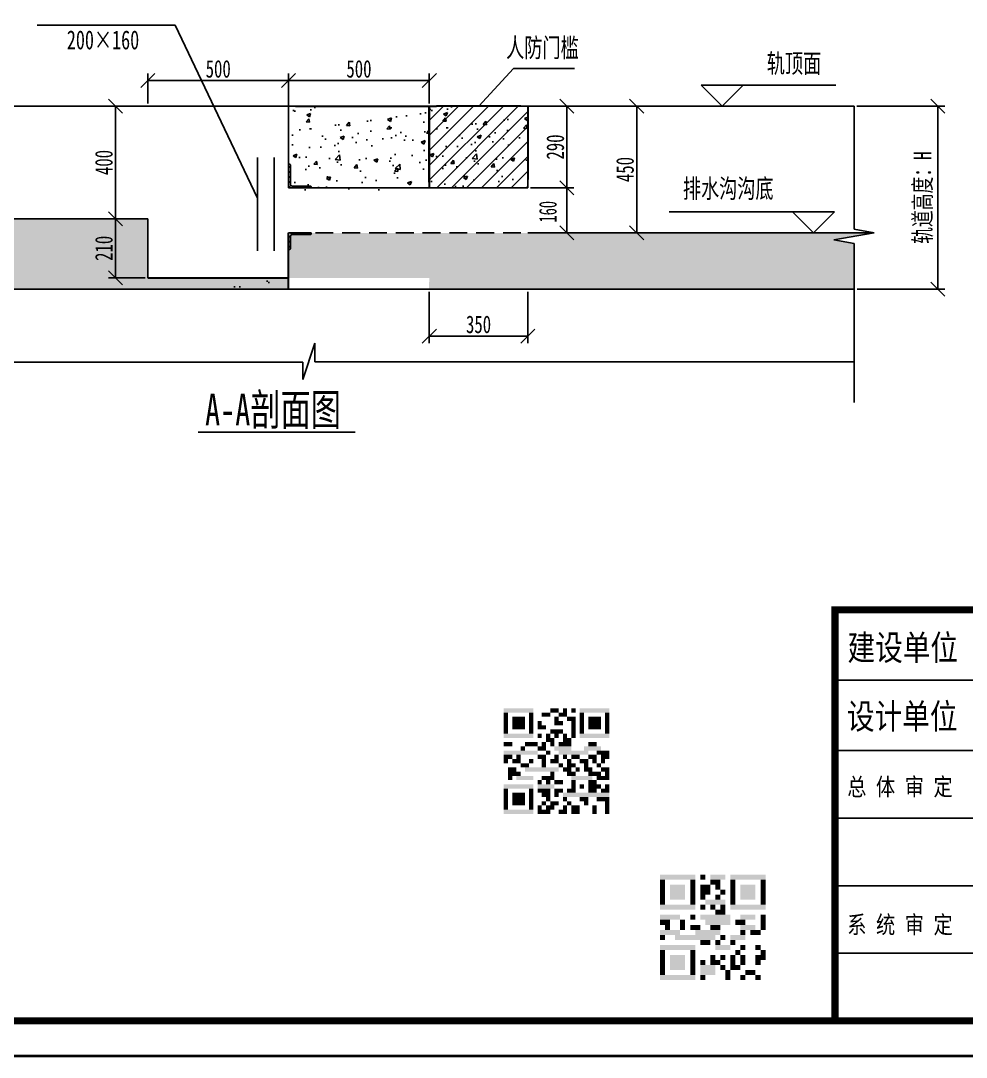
# Model space of a CAD drawing. Header units: inches. Extents: x 536665 to 586219, y -13730 to -6296.
# Drawn here: x 578197 to 581556, y -13730 to -10047 of the extents above; entities that cross this region are included whole.
import ezdxf
from ezdxf.enums import TextEntityAlignment as Align

# ---------------------------------------------------------------- set-up
doc = ezdxf.new("R2010")
doc.units = ezdxf.units.IN
doc.header["$MEASUREMENT"] = 0
doc.header["$PDSIZE"] = -20
doc.linetypes.add('HIDDEN', pattern=[9.525, 6.35, -3.175])
doc.layers.get('DEFPOINTS').update_dxf_attribs({"color": 250})
for name, color, linetype in [('ASDIM0', 7, 'Continuous'), ('DIM_IDEN', 3, 'Continuous'), ('GesoftDrawFrameFrameBlockLayer', 7, 'Continuous'), ('GesoftDrawFrameInLineLayer', 85, 'Continuous'), ('GesoftDrawFrameOutLineLayer', 180, 'Continuous'), ('GesoftDrawFrameTitleLayer', 7, 'Continuous'), ('Hatch', 252, 'Continuous'), ('Main', 4, 'Continuous'), ('Parts', 7, 'Continuous'), ('PUB_TEXT', 7, 'Continuous'), ('尺寸标注', 7, 'Continuous'), ('文字说明', 7, 'Continuous')]:
    doc.layers.add(name, color=color, linetype=linetype)
doc.styles.add('HZ', font='SimSun.ttf', dxfattribs={"width": 0.7})
doc.styles.add('图标注', font='SimSun.ttf', dxfattribs={"width": 0.7})
doc.styles.add('宋体样式', font='SimSun.ttf', dxfattribs={"width": 0.8})
doc.styles.add('宋体样式宽度0.7', font='SimSun.ttf', dxfattribs={"width": 0.7})
doc.styles.add('条形码', font='BC_C39.FBC', dxfattribs={"height": 11})
doc.dimstyles.new('尺寸标注', dxfattribs={"dimtxt": 62.5, "dimasz": 50, "dimexe": 25, "dimexo": 10, "dimgap": 10, "dimtad": 1, "dimdec": 0, "dimzin": 0, "dimdsep": 46, "dimtxsty": 'HZ', "dimblk": 'OBLIQUE', "dimcen": 0.09, "dimclrt": 7, "dimazin": 2, "dimtfac": 1, "dimtdec": 0, "dimtix": 1, "dimtmove": 1, "dimatfit": 3, "dimfxl": 0, "dimtolj": 1, "dimtzin": 0, "dimarcsym": 0})
pattern_1 = [(50, (629276.26, -5268.76), (143.45204, -12.55043), [15, -165]), (355, (629276.26, -5268.76), (-27.75027, 150.43843), [12, -132]), (100.45144, (629288.22, -5269.8), (115.70177, 137.888), [12.74804, -140.22842]), (46.1842, (629276.26, -5228.76), (213.44827, -33.10386), [22.5, -247.5]), (96.63564, (629294.05, -5231.51), (186.9324, 194.8237), [19.1221, -210.34275]), (351.18416, (629276.26, -5228.76), (186.9324, 194.8237), [18, -198]), (21, (629296.26, -5238.76), (119.3814, -80.52378), [15, -165]), (326, (629296.26, -5238.76), (48.66307, 145.03), [12, -132]), (71.45144, (629306.21, -5245.47), (168.04448, 64.50623), [12.74804, -140.22842]), (37.5, (629276.26, -5268.755), (2.43197, 66.57877), [0, -130.4, 0, -134, 0, -132.5]), (7.5, (629276.26, -5268.755), (52.61391, 78.88234), [0, -76.4, 0, -127.4, 0, -50.5]), (327.5, (629231.66, -5268.755), (106.76449, -4.510974), [0, -50, 0, -156, 0, -207]), (317.5, (629211.66, -5268.755), (116.63723, 20.021), [0, -65, 0, -103.6, 0, -147])]

# ---------------------------------------------------------------- blocks, each defined once
blk = doc.blocks.new('_OBLIQUE')
at = {"color": 0, "linetype": 'ByBlock'}
blk.add_line((-0.5, -0.5), (0.5, 0.5), dxfattribs=at)
blk = doc.blocks.new('*D59')
at = {"layer": 'DEFPOINTS', "color": 0, "transparency": 16777216}
for p in [(579648.3, -11001), (579998.3, -11001), (579998.3, -11167.7)]:
    blk.add_point(p, dxfattribs=at)
at = {"layer": '尺寸标注', "color": 0, "lineweight": -2, "transparency": 16777216}
for p, q in [((579648.3, -11011), (579648.3, -11192.7)), ((579998.3, -11011), (579998.3, -11192.7)), ((579648.3, -11167.7), (579998.3, -11167.7))]:
    blk.add_line(p, q, dxfattribs=at)
at = {"layer": '尺寸标注', "color": 0, "lineweight": -2, "transparency": 16777216, "xscale": 50, "yscale": 50, "zscale": 50, "rotation": 180}
blk.add_blockref('_OBLIQUE', (579648.3, -11167.7), dxfattribs=at)
at = {"layer": '尺寸标注', "color": 0, "lineweight": -2, "transparency": 16777216, "xscale": 50, "yscale": 50, "zscale": 50}
blk.add_blockref('_OBLIQUE', (579998.3, -11167.7), dxfattribs=at)
at = {"layer": '尺寸标注', "color": 7, "transparency": 16777216, "insert": (579823.3, -11126.4), "char_height": 62.5, "attachment_point": 5, "style": 'HZ'}
blk.add_mtext('\\A1;350', dxfattribs=at)
blk = doc.blocks.new('*D60')
at = {"layer": 'DEFPOINTS', "color": 0, "transparency": 16777216}
for p in [(578533.5, -10351), (578551.1, -10351), (578551.1, -10751)]:
    blk.add_point(p, dxfattribs=at)
at = {"layer": '尺寸标注', "color": 0, "lineweight": -2, "transparency": 16777216}
for p, q in [((578541.1, -10351), (578508.5, -10351)), ((578533.5, -10751), (578533.5, -10351)), ((578541.1, -10751), (578508.5, -10751))]:
    blk.add_line(p, q, dxfattribs=at)
at = {"layer": '尺寸标注', "color": 0, "lineweight": -2, "transparency": 16777216, "xscale": 50, "yscale": 50, "zscale": 50}
for p, rotation in [((578533.5, -10351), 90), ((578533.5, -10751), 270)]:
    blk.add_blockref('_OBLIQUE', p, dxfattribs=dict(at, rotation=rotation))
at = {"layer": '尺寸标注', "color": 7, "transparency": 16777216, "insert": (578492.2, -10551), "char_height": 62.5, "attachment_point": 5, "rotation": 90, "style": 'HZ'}
blk.add_mtext('\\A1;400', dxfattribs=at)
blk = doc.blocks.new('*D49')
at = {"layer": 'DEFPOINTS', "color": 0, "transparency": 16777216}
for p in [(578533.5, -10751), (578648.3, -10751), (578648.3, -10961)]:
    blk.add_point(p, dxfattribs=at)
at = {"layer": '尺寸标注', "color": 0, "lineweight": -2, "transparency": 16777216}
for p, q in [((578638.3, -10751), (578508.5, -10751)), ((578533.5, -10961), (578533.5, -10751)), ((578638.3, -10961), (578508.5, -10961))]:
    blk.add_line(p, q, dxfattribs=at)
at = {"layer": '尺寸标注', "color": 0, "lineweight": -2, "transparency": 16777216, "xscale": 50, "yscale": 50, "zscale": 50}
for p, rotation in [((578533.5, -10751), 90), ((578533.5, -10961), 270)]:
    blk.add_blockref('_OBLIQUE', p, dxfattribs=dict(at, rotation=rotation))
at = {"layer": '尺寸标注', "color": 7, "transparency": 16777216, "insert": (578492.2, -10856), "char_height": 62.5, "attachment_point": 5, "rotation": 90, "style": 'HZ'}
blk.add_mtext('\\A1;210', dxfattribs=at)
blk = doc.blocks.new('*D71')
at = {"layer": 'DEFPOINTS', "color": 0, "transparency": 16777216}
for p in [(580267.3, -10351), (580267.3, -10801), (580385.2, -10801)]:
    blk.add_point(p, dxfattribs=at)
at = {"layer": '尺寸标注', "color": 0, "lineweight": -2, "transparency": 16777216}
for p, q in [((580277.3, -10351), (580410.2, -10351)), ((580385.2, -10351), (580385.2, -10801)), ((580277.3, -10801), (580410.2, -10801))]:
    blk.add_line(p, q, dxfattribs=at)
at = {"layer": '尺寸标注', "color": 0, "lineweight": -2, "transparency": 16777216, "xscale": 50, "yscale": 50, "zscale": 50}
for p, rotation in [((580385.2, -10351), 90), ((580385.2, -10801), 270)]:
    blk.add_blockref('_OBLIQUE', p, dxfattribs=dict(at, rotation=rotation))
at = {"layer": '尺寸标注', "color": 7, "transparency": 16777216, "insert": (580343.9, -10576), "char_height": 62.5, "attachment_point": 5, "rotation": 90, "style": 'HZ'}
blk.add_mtext('\\A1;450', dxfattribs=at)
blk = doc.blocks.new('*D72')
at = {"layer": 'DEFPOINTS', "color": 0, "transparency": 16777216}
for p in [(579998.3, -10351), (580137.4, -10351), (579998.3, -10641)]:
    blk.add_point(p, dxfattribs=at)
at = {"layer": '尺寸标注', "color": 0, "lineweight": -2, "transparency": 16777216}
for p, q in [((580008.3, -10351), (580162.4, -10351)), ((580137.4, -10641), (580137.4, -10351)), ((580008.3, -10641), (580162.4, -10641))]:
    blk.add_line(p, q, dxfattribs=at)
at = {"layer": '尺寸标注', "color": 0, "lineweight": -2, "transparency": 16777216, "xscale": 50, "yscale": 50, "zscale": 50}
for p, rotation in [((580137.4, -10351), 90), ((580137.4, -10641), 270)]:
    blk.add_blockref('_OBLIQUE', p, dxfattribs=dict(at, rotation=rotation))
at = {"layer": '尺寸标注', "color": 7, "transparency": 16777216, "insert": (580096.1, -10496), "char_height": 62.5, "attachment_point": 5, "rotation": 90, "style": 'HZ'}
blk.add_mtext('\\A1;290', dxfattribs=at)
blk = doc.blocks.new('*D73')
at = {"layer": 'DEFPOINTS', "color": 0, "transparency": 16777216}
for p in [(579998.3, -10641), (579998.3, -10801), (580137.4, -10801)]:
    blk.add_point(p, dxfattribs=at)
at = {"layer": '尺寸标注', "color": 0, "lineweight": -2, "transparency": 16777216}
for p, q in [((580008.3, -10641), (580162.4, -10641)), ((580137.4, -10641), (580137.4, -10801)), ((580008.3, -10801), (580162.4, -10801))]:
    blk.add_line(p, q, dxfattribs=at)
at = {"layer": '尺寸标注', "color": 0, "lineweight": -2, "transparency": 16777216, "xscale": 50, "yscale": 50, "zscale": 50}
for p, rotation in [((580137.4, -10641), 90), ((580137.4, -10801), 270)]:
    blk.add_blockref('_OBLIQUE', p, dxfattribs=dict(at, rotation=rotation))
at = {"layer": '尺寸标注', "color": 7, "transparency": 16777216, "insert": (580069.8, -10726), "char_height": 62.5, "attachment_point": 5, "rotation": 90, "style": 'HZ'}
blk.add_mtext('\\A1;{\\W0.6;160}', dxfattribs=at)
blk = doc.blocks.new('*D74')
at = {"layer": 'DEFPOINTS', "color": 0, "transparency": 16777216}
for p in [(581157.6, -10351), (581158.3, -11001), (581455.5, -11001)]:
    blk.add_point(p, dxfattribs=at)
at = {"layer": '尺寸标注', "color": 0, "lineweight": -2, "transparency": 16777216}
for p, q in [((581167.6, -10351), (581480.5, -10351)), ((581455.5, -10351), (581455.5, -11001)), ((581168.3, -11001), (581480.5, -11001))]:
    blk.add_line(p, q, dxfattribs=at)
at = {"layer": '尺寸标注', "color": 0, "lineweight": -2, "transparency": 16777216, "xscale": 50, "yscale": 50, "zscale": 50}
for p, rotation in [((581455.5, -10351), 90), ((581455.5, -11001), 270)]:
    blk.add_blockref('_OBLIQUE', p, dxfattribs=dict(at, rotation=rotation))
at = {"layer": '尺寸标注', "color": 7, "transparency": 16777216, "insert": (581404.1, -10676), "char_height": 62.5, "attachment_point": 5, "rotation": 90, "style": 'HZ'}
blk.add_mtext('\\A1;轨道高度：H', dxfattribs=at)
blk = doc.blocks.new('0_d99ac5e330684673bdd85ff840ac973b')
at = {"layer": 'GesoftDrawFrameInLineLayer', "color": 0, "const_width": 1}
blk.add_lwpolyline([(0, 0), (0, 287), (-390, 287), (-390, 0), (0, 0)], dxfattribs=at)
at = {"layer": 'GesoftDrawFrameOutLineLayer', "color": 0, "const_width": 0.35}
blk.add_lwpolyline([(5, -5), (5, 292), (-415, 292), (-415, -5), (5, -5)], dxfattribs=at)
blk = doc.blocks.new('GESOFT00000000NEW_049a35bf7f0736cc4250df00ece10f93_d99ac5e330684673bdd85ff840ac973b_2e1cf7a908f61d0b50dc33cccab90907')
at = {"color": 0}
for points in [[(-247.07, 44.41), (-242.87, 44.41), (-247.07, 43.81), (-242.87, 43.81)], [(-240.47, 44.41), (-239.27, 44.41), (-240.47, 43.81), (-239.27, 43.81)], [(-238.67, 44.41), (-238.07, 44.41), (-238.67, 43.81), (-238.07, 43.81)], [(-237.47, 44.41), (-236.87, 44.41), (-237.47, 43.81), (-236.87, 43.81)], [(-236.27, 44.41), (-232.07, 44.41), (-236.27, 43.81), (-232.07, 43.81)], [(-247.07, 43.81), (-246.47, 43.81), (-247.07, 43.21), (-246.47, 43.21)], [(-247.07, 43.21), (-246.47, 43.21), (-247.07, 42.61), (-246.47, 42.61)], [(-245.87, 43.21), (-244.07, 43.21), (-245.87, 42.61), (-244.07, 42.61)], [(-243.47, 43.81), (-242.87, 43.81), (-243.47, 43.21), (-242.87, 43.21)], [(-243.47, 43.21), (-242.87, 43.21), (-243.47, 42.61), (-242.87, 42.61)], [(-241.67, 43.81), (-240.47, 43.81), (-241.67, 43.21), (-240.47, 43.21)], [(-239.87, 43.21), (-239.27, 43.21), (-239.87, 42.61), (-239.27, 42.61)], [(-239.27, 43.81), (-238.07, 43.81), (-239.27, 43.21), (-238.07, 43.21)], [(-238.07, 43.21), (-236.87, 43.21), (-238.07, 42.61), (-236.87, 42.61)], [(-236.27, 43.81), (-235.67, 43.81), (-236.27, 43.21), (-235.67, 43.21)], [(-236.27, 43.21), (-235.67, 43.21), (-236.27, 42.61), (-235.67, 42.61)], [(-235.07, 43.21), (-233.27, 43.21), (-235.07, 42.61), (-233.27, 42.61)], [(-232.67, 43.81), (-232.07, 43.81), (-232.67, 43.21), (-232.07, 43.21)], [(-232.67, 43.21), (-232.07, 43.21), (-232.67, 42.61), (-232.07, 42.61)], [(-247.07, 42.61), (-246.47, 42.61), (-247.07, 42.01), (-246.47, 42.01)], [(-247.07, 42.01), (-246.47, 42.01), (-247.07, 41.41), (-246.47, 41.41)], [(-247.07, 41.41), (-246.47, 41.41), (-247.07, 40.81), (-246.47, 40.81)], [(-245.87, 42.61), (-244.07, 42.61), (-245.87, 42.01), (-244.07, 42.01)], [(-245.87, 42.01), (-244.07, 42.01), (-245.87, 41.41), (-244.07, 41.41)], [(-243.47, 42.61), (-242.87, 42.61), (-243.47, 42.01), (-242.87, 42.01)], [(-243.47, 42.01), (-242.87, 42.01), (-243.47, 41.41), (-242.87, 41.41)], [(-243.47, 41.41), (-242.87, 41.41), (-243.47, 40.81), (-242.87, 40.81)], [(-242.27, 42.61), (-241.67, 42.61), (-242.27, 42.01), (-241.67, 42.01)], [(-242.27, 42.01), (-241.07, 42.01), (-242.27, 41.41), (-241.07, 41.41)], [(-240.47, 41.41), (-238.67, 41.41), (-240.47, 40.81), (-238.67, 40.81)], [(-239.87, 42.61), (-238.67, 42.61), (-239.87, 42.01), (-238.67, 42.01)], [(-237.47, 42.61), (-236.87, 42.61), (-237.47, 42.01), (-236.87, 42.01)], [(-237.47, 42.01), (-236.87, 42.01), (-237.47, 41.41), (-236.87, 41.41)], [(-237.47, 41.41), (-236.87, 41.41), (-237.47, 40.81), (-236.87, 40.81)], [(-236.27, 42.61), (-235.67, 42.61), (-236.27, 42.01), (-235.67, 42.01)], [(-236.27, 42.01), (-235.67, 42.01), (-236.27, 41.41), (-235.67, 41.41)], [(-236.27, 41.41), (-235.67, 41.41), (-236.27, 40.81), (-235.67, 40.81)], [(-235.07, 42.61), (-233.27, 42.61), (-235.07, 42.01), (-233.27, 42.01)], [(-235.07, 42.01), (-233.27, 42.01), (-235.07, 41.41), (-233.27, 41.41)], [(-232.67, 42.61), (-232.07, 42.61), (-232.67, 42.01), (-232.07, 42.01)], [(-232.67, 42.01), (-232.07, 42.01), (-232.67, 41.41), (-232.07, 41.41)], [(-232.67, 41.41), (-232.07, 41.41), (-232.67, 40.81), (-232.07, 40.81)], [(-247.07, 40.81), (-242.87, 40.81), (-247.07, 40.21), (-242.87, 40.21)], [(-242.27, 40.81), (-241.67, 40.81), (-242.27, 40.21), (-241.67, 40.21)], [(-241.07, 40.81), (-240.47, 40.81), (-241.07, 40.21), (-240.47, 40.21)], [(-241.07, 40.21), (-239.87, 40.21), (-241.07, 39.61), (-239.87, 39.61)], [(-239.87, 40.81), (-239.27, 40.81), (-239.87, 40.21), (-239.27, 40.21)], [(-238.67, 40.81), (-238.07, 40.81), (-238.67, 40.21), (-238.07, 40.21)], [(-238.67, 40.21), (-237.47, 40.21), (-238.67, 39.61), (-237.47, 39.61)], [(-237.47, 40.81), (-236.87, 40.81), (-237.47, 40.21), (-236.87, 40.21)], [(-236.27, 40.81), (-232.07, 40.81), (-236.27, 40.21), (-232.07, 40.21)], [(-247.07, 39.61), (-245.87, 39.61), (-247.07, 39.01), (-245.87, 39.01)], [(-247.07, 38.41), (-242.27, 38.41), (-247.07, 37.81), (-242.27, 37.81)], [(-244.67, 39.01), (-244.07, 39.01), (-244.67, 38.41), (-244.07, 38.41)], [(-244.07, 39.61), (-242.27, 39.61), (-244.07, 39.01), (-242.27, 39.01)], [(-242.27, 39.01), (-241.07, 39.01), (-242.27, 38.41), (-241.07, 38.41)], [(-241.67, 39.61), (-241.07, 39.61), (-241.67, 39.01), (-241.07, 39.01)], [(-241.07, 38.41), (-240.47, 38.41), (-241.07, 37.81), (-240.47, 37.81)], [(-240.47, 39.61), (-239.87, 39.61), (-240.47, 39.01), (-239.87, 39.01)], [(-239.87, 39.01), (-237.47, 39.01), (-239.87, 38.41), (-237.47, 38.41)], [(-239.27, 39.61), (-237.47, 39.61), (-239.27, 39.01), (-237.47, 39.01)], [(-239.27, 38.41), (-235.07, 38.41), (-239.27, 37.81), (-235.07, 37.81)], [(-235.67, 39.01), (-233.27, 39.01), (-235.67, 38.41), (-233.27, 38.41)], [(-235.07, 39.61), (-233.87, 39.61), (-235.07, 39.01), (-233.87, 39.01)], [(-233.87, 38.41), (-232.07, 38.41), (-233.87, 37.81), (-232.07, 37.81)], [(-247.07, 37.81), (-245.87, 37.81), (-247.07, 37.21), (-245.87, 37.21)], [(-247.07, 37.21), (-246.47, 37.21), (-247.07, 36.61), (-246.47, 36.61)], [(-245.87, 37.21), (-244.67, 37.21), (-245.87, 36.61), (-244.67, 36.61)], [(-245.27, 37.81), (-244.67, 37.81), (-245.27, 37.21), (-244.67, 37.21)], [(-243.47, 37.21), (-242.87, 37.21), (-243.47, 36.61), (-242.87, 36.61)], [(-242.27, 37.81), (-241.07, 37.81), (-242.27, 37.21), (-241.07, 37.21)], [(-241.67, 37.21), (-241.07, 37.21), (-241.67, 36.61), (-241.07, 36.61)], [(-240.47, 37.21), (-239.27, 37.21), (-240.47, 36.61), (-239.27, 36.61)], [(-239.87, 37.81), (-239.27, 37.81), (-239.87, 37.21), (-239.27, 37.21)], [(-238.67, 37.81), (-238.07, 37.81), (-238.67, 37.21), (-238.07, 37.21)], [(-238.07, 37.21), (-237.47, 37.21), (-238.07, 36.61), (-237.47, 36.61)], [(-237.47, 37.81), (-236.27, 37.81), (-237.47, 37.21), (-236.27, 37.21)], [(-236.27, 37.21), (-235.07, 37.21), (-236.27, 36.61), (-235.07, 36.61)], [(-235.07, 37.81), (-233.87, 37.81), (-235.07, 37.21), (-233.87, 37.21)], [(-234.47, 37.21), (-233.87, 37.21), (-234.47, 36.61), (-233.87, 36.61)], [(-233.27, 37.81), (-232.07, 37.81), (-233.27, 37.21), (-232.07, 37.21)], [(-233.27, 37.21), (-232.67, 37.21), (-233.27, 36.61), (-232.67, 36.61)], [(-246.47, 36.01), (-245.27, 36.01), (-246.47, 35.41), (-245.27, 35.41)], [(-246.47, 35.41), (-244.67, 35.41), (-246.47, 34.81), (-244.67, 34.81)], [(-244.67, 36.61), (-243.47, 36.61), (-244.67, 36.01), (-243.47, 36.01)], [(-244.07, 36.01), (-239.27, 36.01), (-244.07, 35.41), (-239.27, 35.41)], [(-241.67, 36.61), (-241.07, 36.61), (-241.67, 36.01), (-241.07, 36.01)], [(-240.47, 35.41), (-239.87, 35.41), (-240.47, 34.81), (-239.87, 34.81)], [(-239.27, 36.61), (-238.67, 36.61), (-239.27, 36.01), (-238.67, 36.01)], [(-238.67, 36.01), (-237.47, 36.01), (-238.67, 35.41), (-237.47, 35.41)], [(-238.07, 36.61), (-236.87, 36.61), (-238.07, 36.01), (-236.87, 36.01)], [(-238.07, 35.41), (-236.87, 35.41), (-238.07, 34.81), (-236.87, 34.81)], [(-236.87, 36.01), (-236.27, 36.01), (-236.87, 35.41), (-236.27, 35.41)], [(-235.67, 36.61), (-235.07, 36.61), (-235.67, 36.01), (-235.07, 36.01)], [(-235.67, 36.01), (-234.47, 36.01), (-235.67, 35.41), (-234.47, 35.41)], [(-235.07, 35.41), (-233.27, 35.41), (-235.07, 34.81), (-233.27, 34.81)], [(-233.87, 36.61), (-233.27, 36.61), (-233.87, 36.01), (-233.27, 36.01)], [(-233.27, 36.01), (-232.07, 36.01), (-233.27, 35.41), (-232.07, 35.41)], [(-232.67, 35.41), (-232.07, 35.41), (-232.67, 34.81), (-232.07, 34.81)], [(-246.47, 34.81), (-245.87, 34.81), (-246.47, 34.21), (-245.87, 34.21)], [(-245.27, 34.81), (-242.87, 34.81), (-245.27, 34.21), (-242.87, 34.21)], [(-242.27, 34.21), (-241.67, 34.21), (-242.27, 33.61), (-241.67, 33.61)], [(-241.67, 34.81), (-239.87, 34.81), (-241.67, 34.21), (-239.87, 34.21)], [(-241.07, 34.21), (-240.47, 34.21), (-241.07, 33.61), (-240.47, 33.61)], [(-239.87, 34.21), (-238.67, 34.21), (-239.87, 33.61), (-238.67, 33.61)], [(-237.47, 34.81), (-234.47, 34.81), (-237.47, 34.21), (-234.47, 34.21)], [(-237.47, 34.21), (-236.87, 34.21), (-237.47, 33.61), (-236.87, 33.61)], [(-235.07, 34.21), (-233.87, 34.21), (-235.07, 33.61), (-233.87, 33.61)], [(-233.87, 34.81), (-232.07, 34.81), (-233.87, 34.21), (-232.07, 34.21)], [(-247.07, 33.61), (-242.87, 33.61), (-247.07, 33.01), (-242.87, 33.01)], [(-247.07, 33.01), (-246.47, 33.01), (-247.07, 32.41), (-246.47, 32.41)], [(-247.07, 32.41), (-246.47, 32.41), (-247.07, 31.81), (-246.47, 31.81)], [(-245.87, 32.41), (-244.07, 32.41), (-245.87, 31.81), (-244.07, 31.81)], [(-243.47, 33.01), (-242.87, 33.01), (-243.47, 32.41), (-242.87, 32.41)], [(-243.47, 32.41), (-242.87, 32.41), (-243.47, 31.81), (-242.87, 31.81)], [(-242.27, 33.61), (-239.87, 33.61), (-242.27, 33.01), (-239.87, 33.01)], [(-242.27, 33.01), (-240.47, 33.01), (-242.27, 32.41), (-240.47, 32.41)], [(-241.67, 32.41), (-240.47, 32.41), (-241.67, 31.81), (-240.47, 31.81)], [(-239.87, 33.01), (-238.67, 33.01), (-239.87, 32.41), (-238.67, 32.41)], [(-239.87, 32.41), (-239.27, 32.41), (-239.87, 31.81), (-239.27, 31.81)], [(-238.67, 32.41), (-232.07, 32.41), (-238.67, 31.81), (-232.07, 31.81)], [(-238.07, 33.01), (-236.87, 33.01), (-238.07, 32.41), (-236.87, 32.41)], [(-237.47, 33.61), (-236.87, 33.61), (-237.47, 33.01), (-236.87, 33.01)], [(-236.27, 33.61), (-235.67, 33.61), (-236.27, 33.01), (-235.67, 33.01)], [(-235.07, 33.61), (-233.27, 33.61), (-235.07, 33.01), (-233.27, 33.01)], [(-235.07, 33.01), (-233.87, 33.01), (-235.07, 32.41), (-233.87, 32.41)], [(-233.27, 33.01), (-232.07, 33.01), (-233.27, 32.41), (-232.07, 32.41)], [(-232.67, 33.61), (-232.07, 33.61), (-232.67, 33.01), (-232.07, 33.01)], [(-247.07, 31.81), (-246.47, 31.81), (-247.07, 31.21), (-246.47, 31.21)], [(-247.07, 31.21), (-246.47, 31.21), (-247.07, 30.61), (-246.47, 30.61)], [(-245.87, 31.81), (-244.07, 31.81), (-245.87, 31.21), (-244.07, 31.21)], [(-245.87, 31.21), (-244.07, 31.21), (-245.87, 30.61), (-244.07, 30.61)], [(-243.47, 31.81), (-242.87, 31.81), (-243.47, 31.21), (-242.87, 31.21)], [(-243.47, 31.21), (-242.87, 31.21), (-243.47, 30.61), (-242.87, 30.61)], [(-241.67, 31.21), (-241.07, 31.21), (-241.67, 30.61), (-241.07, 30.61)], [(-241.07, 31.81), (-240.47, 31.81), (-241.07, 31.21), (-240.47, 31.21)], [(-240.47, 31.21), (-239.27, 31.21), (-240.47, 30.61), (-239.27, 30.61)], [(-238.67, 31.81), (-238.07, 31.81), (-238.67, 31.21), (-238.07, 31.21)], [(-238.07, 31.21), (-237.47, 31.21), (-238.07, 30.61), (-237.47, 30.61)], [(-236.27, 31.81), (-235.07, 31.81), (-236.27, 31.21), (-235.07, 31.21)], [(-235.67, 31.21), (-235.07, 31.21), (-235.67, 30.61), (-235.07, 30.61)], [(-233.87, 31.81), (-232.07, 31.81), (-233.87, 31.21), (-232.07, 31.21)], [(-232.67, 31.21), (-232.07, 31.21), (-232.67, 30.61), (-232.07, 30.61)], [(-247.07, 30.61), (-246.47, 30.61), (-247.07, 30.01), (-246.47, 30.01)], [(-247.07, 30.01), (-242.87, 30.01), (-247.07, 29.41), (-242.87, 29.41)], [(-243.47, 30.61), (-242.87, 30.61), (-243.47, 30.01), (-242.87, 30.01)], [(-242.27, 30.61), (-241.67, 30.61), (-242.27, 30.01), (-241.67, 30.01)], [(-242.27, 30.01), (-240.47, 30.01), (-242.27, 29.41), (-240.47, 29.41)], [(-241.07, 30.61), (-239.87, 30.61), (-241.07, 30.01), (-239.87, 30.01)], [(-239.27, 30.01), (-238.07, 30.01), (-239.27, 29.41), (-238.07, 29.41)], [(-238.67, 30.61), (-238.07, 30.61), (-238.67, 30.01), (-238.07, 30.01)], [(-237.47, 30.61), (-236.27, 30.61), (-237.47, 30.01), (-236.27, 30.01)], [(-237.47, 30.01), (-236.27, 30.01), (-237.47, 29.41), (-236.27, 29.41)], [(-234.47, 30.61), (-233.87, 30.61), (-234.47, 30.01), (-233.87, 30.01)], [(-234.47, 30.01), (-233.87, 30.01), (-234.47, 29.41), (-233.87, 29.41)], [(-232.67, 30.61), (-232.07, 30.61), (-232.67, 30.01), (-232.07, 30.01)], [(-232.67, 30.01), (-232.07, 30.01), (-232.67, 29.41), (-232.07, 29.41)], [(-224.87, 20.79), (-219.87, 20.79), (-224.87, 20.07), (-219.87, 20.07)], [(-219.15, 20.79), (-218.44, 20.79), (-219.15, 20.07), (-218.44, 20.07)], [(-217.72, 20.79), (-215.58, 20.79), (-217.72, 20.07), (-215.58, 20.07)], [(-214.87, 20.79), (-209.87, 20.79), (-214.87, 20.07), (-209.87, 20.07)], [(-224.87, 20.07), (-224.15, 20.07), (-224.87, 19.36), (-224.15, 19.36)], [(-224.87, 19.36), (-224.15, 19.36), (-224.87, 18.64), (-224.15, 18.64)], [(-223.44, 19.36), (-221.3, 19.36), (-223.44, 18.64), (-221.3, 18.64)], [(-220.58, 20.07), (-219.87, 20.07), (-220.58, 19.36), (-219.87, 19.36)], [(-220.58, 19.36), (-219.87, 19.36), (-220.58, 18.64), (-219.87, 18.64)], [(-219.15, 19.36), (-217.72, 19.36), (-219.15, 18.64), (-217.72, 18.64)], [(-217.72, 20.07), (-216.3, 20.07), (-217.72, 19.36), (-216.3, 19.36)], [(-217.01, 19.36), (-216.3, 19.36), (-217.01, 18.64), (-216.3, 18.64)], [(-214.87, 20.07), (-214.15, 20.07), (-214.87, 19.36), (-214.15, 19.36)], [(-214.87, 19.36), (-214.15, 19.36), (-214.87, 18.64), (-214.15, 18.64)], [(-213.44, 19.36), (-211.3, 19.36), (-213.44, 18.64), (-211.3, 18.64)], [(-210.58, 20.07), (-209.87, 20.07), (-210.58, 19.36), (-209.87, 19.36)], [(-210.58, 19.36), (-209.87, 19.36), (-210.58, 18.64), (-209.87, 18.64)], [(-224.87, 18.64), (-224.15, 18.64), (-224.87, 17.93), (-224.15, 17.93)], [(-224.87, 17.93), (-224.15, 17.93), (-224.87, 17.21), (-224.15, 17.21)], [(-223.44, 18.64), (-221.3, 18.64), (-223.44, 17.93), (-221.3, 17.93)], [(-223.44, 17.93), (-221.3, 17.93), (-223.44, 17.21), (-221.3, 17.21)], [(-220.58, 18.64), (-219.87, 18.64), (-220.58, 17.93), (-219.87, 17.93)], [(-220.58, 17.93), (-219.87, 17.93), (-220.58, 17.21), (-219.87, 17.21)], [(-219.15, 18.64), (-217.72, 18.64), (-219.15, 17.93), (-217.72, 17.93)], [(-219.15, 17.93), (-218.44, 17.93), (-219.15, 17.21), (-218.44, 17.21)], [(-217.01, 17.93), (-216.3, 17.93), (-217.01, 17.21), (-216.3, 17.21)], [(-216.3, 18.64), (-215.58, 18.64), (-216.3, 17.93), (-215.58, 17.93)], [(-214.87, 18.64), (-214.15, 18.64), (-214.87, 17.93), (-214.15, 17.93)], [(-214.87, 17.93), (-214.15, 17.93), (-214.87, 17.21), (-214.15, 17.21)], [(-213.44, 18.64), (-211.3, 18.64), (-213.44, 17.93), (-211.3, 17.93)], [(-213.44, 17.93), (-211.3, 17.93), (-213.44, 17.21), (-211.3, 17.21)], [(-210.58, 18.64), (-209.87, 18.64), (-210.58, 17.93), (-209.87, 17.93)], [(-210.58, 17.93), (-209.87, 17.93), (-210.58, 17.21), (-209.87, 17.21)], [(-224.87, 17.21), (-224.15, 17.21), (-224.87, 16.5), (-224.15, 16.5)], [(-224.87, 16.5), (-219.87, 16.5), (-224.87, 15.79), (-219.87, 15.79)], [(-220.58, 17.21), (-219.87, 17.21), (-220.58, 16.5), (-219.87, 16.5)], [(-219.15, 16.5), (-218.44, 16.5), (-219.15, 15.79), (-218.44, 15.79)], [(-218.44, 17.21), (-215.58, 17.21), (-218.44, 16.5), (-215.58, 16.5)], [(-217.72, 16.5), (-217.01, 16.5), (-217.72, 15.79), (-217.01, 15.79)], [(-216.3, 16.5), (-215.58, 16.5), (-216.3, 15.79), (-215.58, 15.79)], [(-214.87, 17.21), (-214.15, 17.21), (-214.87, 16.5), (-214.15, 16.5)], [(-214.87, 16.5), (-209.87, 16.5), (-214.87, 15.79), (-209.87, 15.79)], [(-210.58, 17.21), (-209.87, 17.21), (-210.58, 16.5), (-209.87, 16.5)], [(-224.87, 15.07), (-222.01, 15.07), (-224.87, 14.36), (-222.01, 14.36)], [(-220.58, 15.07), (-219.87, 15.07), (-220.58, 14.36), (-219.87, 14.36)], [(-219.15, 15.07), (-214.87, 15.07), (-219.15, 14.36), (-214.87, 14.36)], [(-217.01, 15.79), (-215.58, 15.79), (-217.01, 15.07), (-215.58, 15.07)], [(-213.44, 15.07), (-211.3, 15.07), (-213.44, 14.36), (-211.3, 14.36)], [(-210.58, 15.07), (-209.87, 15.07), (-210.58, 14.36), (-209.87, 14.36)], [(-224.87, 14.36), (-223.44, 14.36), (-224.87, 13.64), (-223.44, 13.64)], [(-224.15, 13.64), (-223.44, 13.64), (-224.15, 12.93), (-223.44, 12.93)], [(-222.01, 14.36), (-221.3, 14.36), (-222.01, 13.64), (-221.3, 13.64)], [(-222.01, 13.64), (-221.3, 13.64), (-222.01, 12.93), (-221.3, 12.93)], [(-220.58, 13.64), (-219.15, 13.64), (-220.58, 12.93), (-219.15, 12.93)], [(-218.44, 14.36), (-214.87, 14.36), (-218.44, 13.64), (-214.87, 13.64)], [(-217.72, 13.64), (-216.3, 13.64), (-217.72, 12.93), (-216.3, 12.93)], [(-214.15, 14.36), (-212.72, 14.36), (-214.15, 13.64), (-212.72, 13.64)], [(-213.44, 13.64), (-211.3, 13.64), (-213.44, 12.93), (-211.3, 12.93)], [(-210.58, 14.36), (-209.87, 14.36), (-210.58, 13.64), (-209.87, 13.64)], [(-210.58, 13.64), (-209.87, 13.64), (-210.58, 12.93), (-209.87, 12.93)], [(-224.87, 12.93), (-222.01, 12.93), (-224.87, 12.21), (-222.01, 12.21)], [(-224.87, 12.21), (-224.15, 12.21), (-224.87, 11.5), (-224.15, 11.5)], [(-222.72, 12.21), (-217.01, 12.21), (-222.72, 11.5), (-217.01, 11.5)], [(-219.87, 12.93), (-216.3, 12.93), (-219.87, 12.21), (-216.3, 12.21)], [(-216.3, 12.21), (-215.58, 12.21), (-216.3, 11.5), (-215.58, 11.5)], [(-214.87, 12.21), (-212.72, 12.21), (-214.87, 11.5), (-212.72, 11.5)], [(-213.44, 12.93), (-212.72, 12.93), (-213.44, 12.21), (-212.72, 12.21)], [(-212.01, 12.93), (-210.58, 12.93), (-212.01, 12.21), (-210.58, 12.21)], [(-224.87, 10.79), (-219.87, 10.79), (-224.87, 10.07), (-219.87, 10.07)], [(-219.15, 11.5), (-217.72, 11.5), (-219.15, 10.79), (-217.72, 10.79)], [(-217.01, 11.5), (-216.3, 11.5), (-217.01, 10.79), (-216.3, 10.79)], [(-217.01, 10.79), (-214.87, 10.79), (-217.01, 10.07), (-214.87, 10.07)], [(-214.87, 11.5), (-214.15, 11.5), (-214.87, 10.79), (-214.15, 10.79)], [(-213.44, 10.79), (-212.72, 10.79), (-213.44, 10.07), (-212.72, 10.07)], [(-211.3, 10.79), (-210.58, 10.79), (-211.3, 10.07), (-210.58, 10.07)], [(-224.87, 10.07), (-224.15, 10.07), (-224.87, 9.36), (-224.15, 9.36)], [(-224.87, 9.36), (-224.15, 9.36), (-224.87, 8.64), (-224.15, 8.64)], [(-223.44, 9.36), (-221.3, 9.36), (-223.44, 8.64), (-221.3, 8.64)], [(-220.58, 10.07), (-219.87, 10.07), (-220.58, 9.36), (-219.87, 9.36)], [(-220.58, 9.36), (-219.87, 9.36), (-220.58, 8.64), (-219.87, 8.64)], [(-217.72, 9.36), (-217.01, 9.36), (-217.72, 8.64), (-217.01, 8.64)], [(-216.3, 9.36), (-215.58, 9.36), (-216.3, 8.64), (-215.58, 8.64)], [(-214.87, 9.36), (-214.15, 9.36), (-214.87, 8.64), (-214.15, 8.64)], [(-214.15, 10.07), (-213.44, 10.07), (-214.15, 9.36), (-213.44, 9.36)], [(-213.44, 9.36), (-212.72, 9.36), (-213.44, 8.64), (-212.72, 8.64)], [(-211.3, 9.36), (-209.87, 9.36), (-211.3, 8.64), (-209.87, 8.64)], [(-210.58, 10.07), (-209.87, 10.07), (-210.58, 9.36), (-209.87, 9.36)], [(-224.87, 8.64), (-224.15, 8.64), (-224.87, 7.93), (-224.15, 7.93)], [(-224.87, 7.93), (-224.15, 7.93), (-224.87, 7.21), (-224.15, 7.21)], [(-223.44, 8.64), (-221.3, 8.64), (-223.44, 7.93), (-221.3, 7.93)], [(-223.44, 7.93), (-221.3, 7.93), (-223.44, 7.21), (-221.3, 7.21)], [(-220.58, 8.64), (-219.87, 8.64), (-220.58, 7.93), (-219.87, 7.93)], [(-220.58, 7.93), (-219.87, 7.93), (-220.58, 7.21), (-219.87, 7.21)], [(-219.15, 8.64), (-218.44, 8.64), (-219.15, 7.93), (-218.44, 7.93)], [(-219.15, 7.93), (-217.01, 7.93), (-219.15, 7.21), (-217.01, 7.21)], [(-217.72, 8.64), (-216.3, 8.64), (-217.72, 7.93), (-216.3, 7.93)], [(-216.3, 7.93), (-215.58, 7.93), (-216.3, 7.21), (-215.58, 7.21)], [(-214.87, 8.64), (-214.15, 8.64), (-214.87, 7.93), (-214.15, 7.93)], [(-214.87, 7.93), (-213.44, 7.93), (-214.87, 7.21), (-213.44, 7.21)], [(-213.44, 8.64), (-212.72, 8.64), (-213.44, 7.93), (-212.72, 7.93)], [(-211.3, 8.64), (-210.58, 8.64), (-211.3, 7.93), (-210.58, 7.93)], [(-224.87, 7.21), (-224.15, 7.21), (-224.87, 6.5), (-224.15, 6.5)], [(-224.87, 6.5), (-219.87, 6.5), (-224.87, 5.79), (-219.87, 5.79)], [(-220.58, 7.21), (-219.87, 7.21), (-220.58, 6.5), (-219.87, 6.5)], [(-219.15, 7.21), (-217.01, 7.21), (-219.15, 6.5), (-217.01, 6.5)], [(-219.15, 6.5), (-218.44, 6.5), (-219.15, 5.79), (-218.44, 5.79)], [(-215.58, 7.21), (-214.87, 7.21), (-215.58, 6.5), (-214.87, 6.5)], [(-215.58, 6.5), (-214.87, 6.5), (-215.58, 5.79), (-214.87, 5.79)], [(-213.44, 6.5), (-212.72, 6.5), (-213.44, 5.79), (-212.72, 5.79)], [(-212.72, 7.21), (-211.3, 7.21), (-212.72, 6.5), (-211.3, 6.5)], [(-211.3, 6.5), (-210.58, 6.5), (-211.3, 5.79), (-210.58, 5.79)]]:
    blk.add_solid(points, dxfattribs=at)
at = {"layer": 'GesoftDrawFrameTitleLayer', "color": 7}
for p, q in [((-200, 48.4), (-200, 0)), ((-180, 48.4), (-200, 48.4)), ((-180, 38.4), (-200, 38.4)), ((-180, 28.8), (-200, 28.8)), ((-180, 19.2), (-200, 19.2)), ((-180, 9.6), (-200, 9.6)), ((-180, 0), (-200, 0))]:
    blk.add_line(p, q, dxfattribs=at)
at = {"layer": 'GesoftDrawFrameTitleLayer', "color": 7, "const_width": 1}
blk.add_lwpolyline([(0, 0), (0, 58.4), (-200, 58.4), (-200, 0)], close=True, dxfattribs=at)
at = {"layer": 'GesoftDrawFrameFrameBlockLayer'}
blk.add_blockref('0_d99ac5e330684673bdd85ff840ac973b', (0, 0), dxfattribs=at)
at = {"layer": 'GesoftDrawFrameTitleLayer', "color": 7, "style": '宋体样式宽度0.7', "width": 0.8}
for s, height, p in [('建设单位', 3.6, (-198.22, 51.24)), ('设计单位', 3.6, (-198.3, 41.47)), ('总 体 审 定', 2.5, (-198.26, 32.01)), ('系 统 审 定', 2.5, (-198.26, 12.42))]:
    blk.add_text(s, height=height, dxfattribs=at).set_placement(p)
at = {"layer": 'GesoftDrawFrameTitleLayer', "color": 7, "style": '条形码', "width": 2}
blk.add_attdef('BARCODE', (-2.8, 60.5), '', height=6, rotation=90, dxfattribs=at)
at = {"layer": 'GesoftDrawFrameTitleLayer', "style": '宋体样式'}
for tag, height, width, p in [('GCMC0', 3.6, 0.8, (-40, 43.4)), ('SHEJI', 2.5, 0.8, (-154, 35.2)), ('SHEJI2', 2.5, 0.8, (-137.76, 35.27)), ('SJJD', 2.5, 0.8, (-14, 34.4)), ('JIAOHE', 2.5, 0.8, (-154, 28.8)), ('JIAOHE2', 2.5, 0.8, (-137.61, 28.83)), ('VERSION0', 2.5, 0.8, (-14, 26.4)), ('ZTSD', 2.5, 0.8, (-190, 24)), ('ZYFZR1', 2.5, 0.8, (-154, 22.4)), ('CEMING', 4, 0.7, (-84, 22.59)), ('ZYFZR2', 2.5, 0.8, (-137.76, 22.24)), ('BILI', 2.5, 0.8, (-14, 18.4)), ('XMFZR1', 2.5, 0.8, (-154, 16)), ('XMFZR2', 2.5, 0.8, (-137.98, 16.22)), ('DOCNAME0', 3.5, 0.9, (-84, 13.27)), ('SENHE', 2.5, 0.8, (-154, 9.6)), ('SENHE2', 2.5, 0.8, (-137.41, 9.52)), ('DOCNAME2', 3.5, 0.9, (-84, 9.42)), ('RIQI', 2.5, 0.8, (-14, 10.4)), ('XTSD', 2.5, 0.8, (-190, 4.8)), ('SENDING', 2.5, 0.8, (-154, 3.2)), ('SENDING2', 2.5, 0.8, (-137.41, 3.81)), ('TUHAO', 2.5, 0.8, (-91.5, 3.2)), ('PROJECTNO', 2.5, 0.8, (-47.5, 3.2)), ('PAGENUMBER', 2.5, 0.8, (-31.78, 3.83)), ('PAGECOUNT', 2.5, 0.8, (-10.8, 3.83))]:
    blk.add_attdef(tag, text='', height=height, dxfattribs=dict(at, width=width)).set_placement(p, align=Align.MIDDLE_CENTER)
blk.add_attdef('PIANMING', text='', height=4, dxfattribs=at).set_placement((-84, 31.09), align=Align.MIDDLE_CENTER)
blk = doc.blocks.new('*D79')
at = {"layer": 'DEFPOINTS', "color": 0, "transparency": 16777216}
for p in [(579648.3, -10259.9), (579148.3, -10351), (579648.3, -10351)]:
    blk.add_point(p, dxfattribs=at)
at = {"layer": '尺寸标注', "color": 0, "lineweight": -2, "transparency": 16777216}
for p, q in [((579148.3, -10341), (579148.3, -10234.9)), ((579648.3, -10341), (579648.3, -10234.9)), ((579148.3, -10259.9), (579648.3, -10259.9))]:
    blk.add_line(p, q, dxfattribs=at)
at = {"layer": '尺寸标注', "color": 0, "lineweight": -2, "transparency": 16777216, "xscale": 50, "yscale": 50, "zscale": 50, "rotation": 180}
blk.add_blockref('_OBLIQUE', (579148.3, -10259.9), dxfattribs=at)
at = {"layer": '尺寸标注', "color": 0, "lineweight": -2, "transparency": 16777216, "xscale": 50, "yscale": 50, "zscale": 50}
blk.add_blockref('_OBLIQUE', (579648.3, -10259.9), dxfattribs=at)
at = {"layer": '尺寸标注', "color": 7, "transparency": 16777216, "insert": (579398.3, -10218.7), "char_height": 62.5, "attachment_point": 5, "style": 'HZ'}
blk.add_mtext('\\A1;500', dxfattribs=at)
blk = doc.blocks.new('*D80')
at = {"layer": 'DEFPOINTS', "color": 0, "transparency": 16777216}
for p in [(579148.3, -10259.9), (578648.3, -10351), (579148.3, -10641)]:
    blk.add_point(p, dxfattribs=at)
at = {"layer": '尺寸标注', "color": 0, "lineweight": -2, "transparency": 16777216}
for p, q in [((578648.3, -10341), (578648.3, -10234.9)), ((579148.3, -10631), (579148.3, -10234.9)), ((578648.3, -10259.9), (579148.3, -10259.9))]:
    blk.add_line(p, q, dxfattribs=at)
at = {"layer": '尺寸标注', "color": 0, "lineweight": -2, "transparency": 16777216, "xscale": 50, "yscale": 50, "zscale": 50, "rotation": 180}
blk.add_blockref('_OBLIQUE', (578648.3, -10259.9), dxfattribs=at)
at = {"layer": '尺寸标注', "color": 0, "lineweight": -2, "transparency": 16777216, "xscale": 50, "yscale": 50, "zscale": 50}
blk.add_blockref('_OBLIQUE', (579148.3, -10259.9), dxfattribs=at)
at = {"layer": '尺寸标注', "color": 7, "transparency": 16777216, "insert": (578898.3, -10218.7), "char_height": 62.5, "attachment_point": 5, "style": 'HZ'}
blk.add_mtext('\\A1;500', dxfattribs=at)

msp = doc.modelspace()

# ---------------------------------------------------------------- hatches: boundary and pattern name
at = {"layer": '尺寸标注'}
h = msp.add_hatch(dxfattribs=at)
h.set_pattern_fill('AR-CONC', color=0, scale=20, style=0)
h.set_pattern_definition([(50, (628790.16, -5271.96), (143.45204, -12.55043), [15, -165]), (355, (628790.16, -5271.96), (-27.75027, 150.43843), [12, -132]), (100.45144, (628802.11, -5273), (115.70177, 137.888), [12.74804, -140.22842]), (46.1842, (628790.16, -5231.96), (213.44827, -33.10386), [22.5, -247.5]), (96.63564, (628807.95, -5234.72), (186.9324, 194.8237), [19.1221, -210.34275]), (351.18416, (628790.16, -5231.96), (186.9324, 194.8237), [18, -198]), (21, (628810.16, -5241.96), (119.3814, -80.52378), [15, -165]), (326, (628810.16, -5241.96), (48.66307, 145.03), [12, -132]), (71.45144, (628820.11, -5248.67), (168.04448, 64.50623), [12.74804, -140.22842]), (37.5, (628790.16, -5271.96), (2.43197, 66.57877), [0, -130.4, 0, -134, 0, -132.5]), (7.5, (628790.16, -5271.96), (52.61391, 78.88234), [0, -76.4, 0, -127.4, 0, -50.5]), (327.5, (628745.56, -5271.96), (106.76449, -4.510974), [0, -50, 0, -156, 0, -207]), (317.5, (628725.56, -5271.96), (116.63723, 20.021), [0, -65, 0, -103.6, 0, -147])])
h.paths.add_polyline_path([(579148.3, -10351), (579648.3, -10351), (579648.3, -10651), (579148.3, -10651)])
h = msp.add_hatch(dxfattribs=at)
h.set_pattern_fill('AR-CONC', color=0, scale=20, style=0)
h.set_pattern_definition(pattern_1)
h.paths.add_polyline_path([(579648.3, -10351), (579998.3, -10351), (579998.3, -10641), (579648.3, -10641)])
h = msp.add_hatch(dxfattribs=at)
h.set_pattern_fill('ANSI31', color=0, scale=300)
h.set_pattern_definition([(45, (629276.26, -5268.755), (-26.516504, 26.516504), [])])
h.paths.add_polyline_path([(579648.3, -10351), (579998.3, -10351), (579998.3, -10641), (579648.3, -10641)])
h = msp.add_hatch(dxfattribs=at)
h.set_pattern_fill('混凝土', color=0, scale=20, style=0)
h.set_pattern_definition([(50, (657906.14, -15253.79), (143.45204, -12.55043), [15, -165]), (355, (657906.14, -15253.79), (-27.75027, 150.43843), [12, -132]), (100.4514, (657918.1, -15254.83), (115.70188, 137.8879), [12.74804, -140.22842]), (46.1842, (657906.14, -15213.79), (213.4482, -33.1038), [22.5, -247.5]), (96.6356, (657923.93, -15216.55), (186.93254, 194.8236), [19.12206, -210.3426]), (351.1842, (657906.14, -15213.79), (186.9324, 194.8237), [18, -198]), (21, (657926.14, -15223.79), (119.38141, -80.52378), [15, -165]), (326, (657926.14, -15223.79), (48.66307, 145.03), [12, -132]), (71.4514, (657936.09, -15230.5), (168.04453, 64.5061), [12.74804, -140.22842]), (37.5, (657906.14, -15253.787), (2.43197, 66.57877), [0, -130.4, 0, -134, 0, -132.5]), (7.5, (657906.14, -15253.79), (52.61391, 78.88234), [0, -76.4, 0, -127.4, 0, -50.5]), (327.5, (657861.54, -15253.787), (106.764487, -4.510974), [0, -50, 0, -156, 0, -207]), (317.5, (657841.54, -15253.79), (116.63723, 20.021), [0, -65, 0, -103.6, 0, -147])])
edge = h.paths.add_edge_path()
edge.add_line((579148.3, -10814.6), (579148.2, -10860))
edge.add_line((579148.2, -10860), (579148.3, -10860))
edge.add_line((579148.3, -10860), (579148.3, -11001))
edge.add_line((579148.3, -11001), (581158.3, -11001))
edge.add_line((581158.3, -11001), (581157.6, -10838.8))
edge.add_line((581157.6, -10838.8), (581085.7, -10826.1))
edge.add_line((581085.7, -10826.1), (581227.6, -10801.1))
edge.add_line((581227.6, -10801.1), (580123.2, -10801))
edge.add_line((580123.2, -10801), (579228.3, -10801))
edge.add_line((579228.3, -10801), (579228.2, -10807.4))
edge.add_line((579228.2, -10807.4), (579162, -10807.4))
edge.add_arc((579161.9, -10814.7), 7.2, 89.0405, 179.9942)
h.paths.add_polyline_path([(577212.9, -10751), (577212.9, -10838.8), (577212.9, -11001), (579398.3, -11001), (579647, -11001), (579648.3, -10961), (578648.3, -10961), (578648.3, -10751)])
h = msp.add_hatch(dxfattribs=at)
h.set_pattern_fill('AR-CONC', color=0, scale=20)
h.set_pattern_definition(pattern_1)
h.paths.add_polyline_path([(578896.5, -10961), (579148.3, -10961), (579148.3, -11001), (578896.5, -11001)])

# ---------------------------------------------------------------- linework, layer by layer
at = {"color": 2}
for p, q in [((580688.9, -10351), (580613.9, -10276)), ((580613.9, -10276), (581093.3, -10276)), ((580764, -10276), (580688.9, -10351)), ((581088.6, -10726), (580501.1, -10726)), ((580938.6, -10726), (581013.6, -10801)), ((581013.6, -10801), (581088.6, -10726))]:
    msp.add_line(p, q, dxfattribs=at)
at = {"color": 4, "linetype": 'ByBlock', "lineweight": 30}
for p, q in [((579173.3, -10351), (579673.3, -10351)), ((579648.3, -10351), (579648.3, -10641)), ((579648.3, -10621), (579648.3, -10351)), ((579973.3, -10351), (579673.3, -10351)), ((579998.3, -10351), (579998.3, -10611)), ((579148.3, -10911), (579148.3, -10801)), ((579148.3, -11001), (579148.3, -10801)), ((578648.3, -10961), (579148.3, -10961))]:
    msp.add_line(p, q, dxfattribs=at)
at = {"color": 4}
msp.add_line((580010.8, -10351), (580223.2, -10351), dxfattribs=at)
at = {"color": 4, "linetype": 'ByBlock'}
for p, q in [((577212.9, -10751), (578648.3, -10751)), ((579998.3, -10801), (581227.7, -10801)), ((578673.3, -11001), (579673.3, -11001))]:
    msp.add_line(p, q, dxfattribs=at)
at = {"layer": 'ASDIM0', "color": 4}
for p, q in [((579037.5, -10864.3), (579037.5, -10532.7)), ((579097.5, -10864.3), (579097.5, -10532.7))]:
    msp.add_line(p, q, dxfattribs=at)
at = {"layer": 'DIM_IDEN'}
for p, q in [((578255, -10063.1), (578744.8, -10063.1)), ((578744.8, -10063.1), (579037.5, -10677.5)), ((579823.9, -10351.3), (579947.2, -10217.2)), ((579947.2, -10217.2), (580163.8, -10217.2))]:
    msp.add_line(p, q, dxfattribs=at)
at = {"layer": 'Hatch', "color": 4}
for p, q in [((579148.3, -10570.3), (579154.7, -10563.9)), ((579148.3, -10588), (579154.7, -10581.6)), ((579148.3, -10605.7), (579154.7, -10599.3)), ((579148.3, -10623.4), (579154.7, -10617)), ((579148.3, -10641), (579156.8, -10632.5)), ((579166, -10641), (579172.4, -10634.6)), ((579183.6, -10641), (579190, -10634.6)), ((579201.3, -10641), (579207.7, -10634.6)), ((579219, -10641), (579225.4, -10634.6)), ((579148.3, -10811.4), (579154.7, -10817.8)), ((579155.6, -10801), (579162, -10807.4)), ((579173.3, -10801), (579179.7, -10807.4)), ((579191, -10801), (579197.4, -10807.4)), ((579208.6, -10801), (579215, -10807.4)), ((579226.3, -10801), (579228.3, -10803)), ((579148.3, -10829.1), (579154.7, -10835.5)), ((579148.3, -10846.8), (579154.7, -10853.2))]:
    msp.add_line(p, q, dxfattribs=at)
at = {"layer": 'Main'}
msp.add_line((578827.6, -11509.2), (579384.6, -11509.2), dxfattribs=at)
at = {"layer": 'Parts', "color": 4}
for p, q in [((579648.3, -10507), (579648.3, -10591)), ((579152.7, -10557), (579148.3, -10557)), ((579154.7, -10627.4), (579154.7, -10559)), ((579226.3, -10634.6), (579161.9, -10634.6)), ((579228.3, -10641), (579228.3, -10636.6)), ((579148.3, -10860), (579148.3, -10801)), ((579148.3, -10801), (579228.3, -10801)), ((579154.7, -10814.6), (579154.7, -10858)), ((579226.3, -10807.4), (579161.9, -10807.4)), ((579228.3, -10801), (579228.3, -10805.4)), ((579152.7, -10860), (579148.3, -10860))]:
    msp.add_line(p, q, dxfattribs=at)
for centre, radius, start, end in [((579152.7, -10559), 2, 0, 90), ((579161.9, -10627.4), 7.2, 180, 270), ((579226.3, -10636.6), 2, 0, 90), ((579161.9, -10814.6), 7.2, 90, 180), ((579226.3, -10805.4), 2, 270, 0), ((579152.7, -10858), 2, 270, 0)]:
    msp.add_arc(centre, radius, start, end, dxfattribs=at)
at = {"layer": '尺寸标注', "color": 0}
for p, q in [((577212.9, -10351), (579173.3, -10351)), ((579148.3, -10641), (579148.3, -10351)), ((579173.3, -10351), (581157.6, -10351)), ((581157.6, -10351), (581157.6, -10788.1)), ((579648.3, -10641), (579148.3, -10641)), ((581157.6, -10788.1), (581229.5, -10800.7)), ((579148.3, -10801), (579148.3, -11001)), ((581229.5, -10800.7), (581085.7, -10826.1)), ((581085.7, -10826.1), (581157.6, -10838.8)), ((581157.6, -10838.8), (581157.6, -11403.5)), ((579198.6, -11322.4), (579241.1, -11192.5)), ((579241.1, -11192.5), (579241.1, -11259.3)), ((577212.9, -11259.8), (579198.6, -11259.8)), ((579198.6, -11259.8), (579198.6, -11322.4)), ((579241.1, -11259.3), (581157.6, -11259.3))]:
    msp.add_line(p, q, dxfattribs=at)
msp.add_lwpolyline([(579648.3, -10351), (579998.3, -10351), (579998.3, -10641), (579648.3, -10641)], close=True, dxfattribs=at)
at = {"layer": '文字说明', "color": 4, "linetype": 'HIDDEN', "ltscale": 10}
for p, q in [((579648.3, -10641), (579998.3, -10641)), ((579148.3, -10801), (579998.3, -10801))]:
    msp.add_line(p, q, dxfattribs=at)
at = {"layer": '文字说明', "color": 4}
for p, q in [((578648.3, -10751), (578648.3, -10961)), ((581158.3, -11001), (577212.9, -11001))]:
    msp.add_line(p, q, dxfattribs=at)

# ---------------------------------------------------------------- block references
at = {"layer": '尺寸标注', "color": 0, "xscale": 25, "yscale": 25, "zscale": 25}
msp.add_blockref('GESOFT00000000NEW_049a35bf7f0736cc4250df00ece10f93_d99ac5e330684673bdd85ff840ac973b_2e1cf7a908f61d0b50dc33cccab90907', (586089.8, -13600.4), dxfattribs=at)

# ---------------------------------------------------------------- texts
at = {"layer": 'PUB_TEXT', "style": '图标注', "width": 0.7}
for s, p in [('200×160', (578360.3, -10149.1)), ('人防门槛', (579921.2, -10176.7)), ('轨顶面', (580847.5, -10232.5)), ('排水沟沟底', (580549.2, -10677.1))]:
    msp.add_text(s, height=67.52, dxfattribs=at).set_placement(p)
at = {"layer": '尺寸标注', "color": 0, "lineweight": 5, "ltscale": 0.5, "style": 'HZ', "width": 0.7}
msp.add_text('A-A剖面图', height=112.5, rotation=360, dxfattribs=at).set_placement((578851.6, -11485.3))

# ---------------------------------------------------------------- dimensions: what is measured, and where the dimension line sits
at = {"layer": '尺寸标注', "color": 0}
for base, p1, p2, override, picture, middle in [((579148.3, -10259.9), (578648.3, -10351), (579148.3, -10641), {"dimfxl": 250, "dimarcsym": 1}, '*D80', (578898.3, -10218.7)), ((579648.3, -10259.9), (579148.3, -10351), (579648.3, -10351), {"dimfxl": 250, "dimarcsym": 1}, '*D79', (579398.3, -10218.7)), ((579998.3, -11167.7), (579648.3, -11001), (579998.3, -11001), {"dimfxl": 3, "dimarcsym": 2}, '*D59', (579823.3, -11126.4))]:
    dim = msp.add_linear_dim(base=base, p1=p1, p2=p2, dimstyle='尺寸标注', override=override, dxfattribs=at)
    dim.commit()
    dim.dimension.update_dxf_attribs({"geometry": picture, "text_midpoint": middle})
for base, p1, p2, override, picture, middle in [((578533.5, -10351), (578551.1, -10751), (578551.1, -10351), {"dimfxl": 3, "dimarcsym": 2}, '*D60', (578492.2, -10551)), ((580137.4, -10351), (579998.3, -10641), (579998.3, -10351), {"dimfxl": 2.5, "dimarcsym": 2}, '*D72', (580096.1, -10496)), ((580385.2, -10801), (580267.3, -10351), (580267.3, -10801), {"dimfxl": 2.5, "dimarcsym": 2}, '*D71', (580343.9, -10576)), ((578533.5, -10751), (578648.3, -10961), (578648.3, -10751), {"dimfxl": 2.5, "dimarcsym": 2}, '*D49', (578492.2, -10856))]:
    dim = msp.add_linear_dim(base=base, p1=p1, p2=p2, angle=90, dimstyle='尺寸标注', override=override, dxfattribs=at)
    dim.commit()
    dim.dimension.update_dxf_attribs({"geometry": picture, "text_midpoint": middle})
dim = msp.add_linear_dim(base=(581455.5, -11001), p1=(581157.6, -10351), p2=(581158.3, -11001), angle=90, text='轨道高度：H', dimstyle='尺寸标注', override={"dimfxl": 2.5, "dimarcsym": 2}, dxfattribs=at)
dim.commit()
dim.dimension.update_dxf_attribs({"geometry": '*D74', "text_midpoint": (581404.1, -10676)})
dim = msp.add_linear_dim(base=(580137.4, -10801), p1=(579998.3, -10641), p2=(579998.3, -10801), angle=90, text='{\\W0.6;<>}', dimstyle='尺寸标注', override={"dimtmove": 2, "dimfxl": 2.5, "dimarcsym": 2}, dxfattribs=at)
dim.commit()
dim.dimension.update_dxf_attribs({"geometry": '*D73', "text_midpoint": (580069.8, -10726), "dimtype": 160})

doc.saveas('drawing.dxf')
